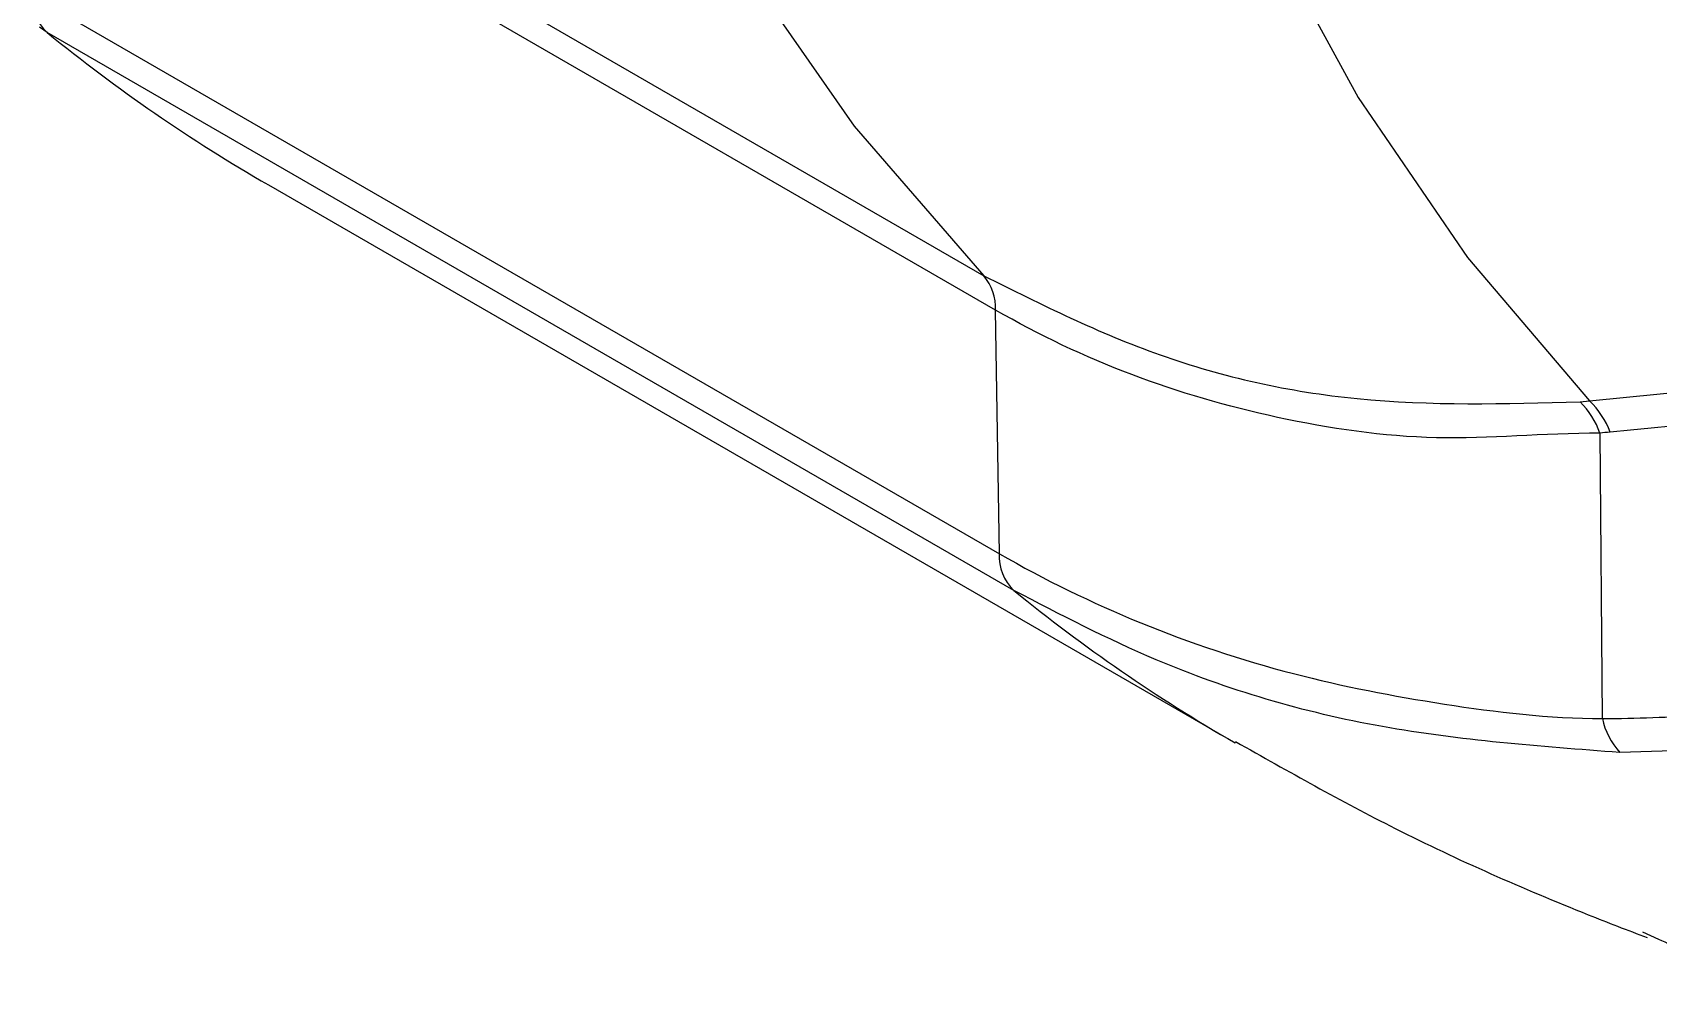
# Model space of a CAD drawing. Extents: x 7 to 113, y 1 to 87.
# Drawn here: x 16.548 to 17.681, y 64.953 to 65.63 of the extents above; entities that cross this region are included whole.
import ezdxf

# ---------------------------------------------------------------- set-up
doc = ezdxf.new("R2010")
doc.units = 0
doc.header["$MEASUREMENT"] = 0
doc.layers.add('OBJECT', color=7, linetype='CONTINUOUS')

msp = doc.modelspace()

# ---------------------------------------------------------------- linework, layer by layer
at = {"layer": 'OBJECT'}
for p, q in [((17.2189, 65.4362), (16.6202, 65.7818)), ((16.8067, 65.6933), (17.2107, 65.4601)), ((16.5476, 65.6553), (17.2215, 65.2663)), ((16.5577, 65.6297), (16.5524, 65.6334)), ((17.2316, 65.2407), (16.5577, 65.6297)), ((16.712, 65.5234), (17.3859, 65.1344)), ((17.6329, 65.3728), (18.4608, 65.4554)), ((17.2215, 65.2663), (17.2189, 65.4362)), ((17.6263, 65.3722), (17.6329, 65.3728)), ((17.6418, 65.1514), (17.6402, 65.3503)), ((17.7279, 65.13), (17.654, 65.1277)), ((17.6698, 65.0026), (17.6809, 64.9976))]:
    msp.add_line(p, q, dxfattribs=at)
at = {"layer": 'OBJECT', "flags": 128}
for points in [[(16.7649, 66.7864), (16.7714, 66.6023), (16.7891, 66.4257), (16.8178, 66.2573), (16.8574, 66.0978), (16.9077, 65.9481), (16.9685, 65.8089), (17.0395, 65.6807), (17.1203, 65.5643), (17.2107, 65.4601)], [(17.2132, 66.6369), (17.2194, 66.4621), (17.236, 66.2942), (17.263, 66.134), (17.3003, 65.9822), (17.3477, 65.8396), (17.4049, 65.7067), (17.4717, 65.5843), (17.5478, 65.4728), (17.6329, 65.3728)]]:
    msp.add_lwpolyline(points, dxfattribs=at)
at = {"layer": 'OBJECT'}
for centre, radius, start, end in [((16.5804, 65.6534), 0.0328, 176.702, 226.3597), ((17.3018, 66.5444), 1.1791, 230.8731, 239.9873), ((17.1843, 65.4376), 0.0346, 357.5778, 40.3881), ((17.5858, 65.3312), 0.0576, 19.4043, 45.3776), ((17.5927, 65.3309), 0.0581, 20.2232, 46.1808), ((17.2542, 65.2645), 0.0328, 176.702, 226.3597), ((17.9756, 66.1553), 1.179, 230.873, 239.9834), ((17.6903, 65.1614), 0.0495, 191.621, 222.8545)]:
    msp.add_arc(centre, radius, start, end, dxfattribs=at)
for points, knots in [([(17.2107, 65.4601), (17.2509, 65.44), (17.3324, 65.3994), (17.4732, 65.3681), (17.5741, 65.3708), (17.6263, 65.3722)], [0, 0, 0, 0, 0.3191048, 0.6474945, 1, 1, 1, 1]), ([(17.6402, 65.3503), (17.6402, 65.3503), (17.6002, 65.3503), (17.5263, 65.3425), (17.4156, 65.3588), (17.3127, 65.3885), (17.2492, 65.4187), (17.2189, 65.4362), (17.2189, 65.4362)], [0, 0, 0, 0, 0.0000044, 0.254675, 0.509348, 0.7546722, 0.9999955, 1, 1, 1, 1]), ([(18.4945, 65.4363), (18.3642, 65.423), (18.0817, 65.3942), (17.7993, 65.3661), (17.6472, 65.351)], [0, 0, 0, 0, 0.461524, 1, 1, 1, 1]), ([(17.6472, 65.351), (17.6448, 65.3509), (17.6424, 65.3508), (17.6402, 65.3503), (17.6402, 65.3503)], [0, 0, 0, 0, 0.99969, 1, 1, 1, 1]), ([(17.2215, 65.2663), (17.2215, 65.2663), (17.2529, 65.2482), (17.3188, 65.216), (17.4231, 65.1811), (17.5309, 65.1603), (17.6046, 65.1514), (17.6418, 65.1514), (17.6418, 65.1514)], [0, 0, 0, 0, 0.000005, 0.2589, 0.517796, 0.758901, 0.999996, 1, 1, 1, 1]), ([(17.654, 65.1277), (17.5981, 65.1319), (17.4847, 65.1404), (17.3439, 65.1822), (17.2641, 65.2238), (17.2316, 65.2407)], [0, 0, 0, 0, 0.3653922, 0.741453, 1, 1, 1, 1]), ([(17.6418, 65.1514), (17.6418, 65.1514), (17.6655, 65.1514), (17.6886, 65.1525), (17.7117, 65.1535)], [0, 0, 0, 0, 0.000029, 1, 1, 1, 1]), ([(17.3862, 65.1353), (17.423, 65.1145), (17.5026, 65.0696), (17.5998, 65.0269), (17.6593, 65.0039), (17.673, 64.9986)], [0, 0, 0, 0, 0.397831, 0.861449, 1, 1, 1, 1]), ([(17.6809, 64.9976), (17.6867, 64.9949), (17.7404, 64.9701), (17.8358, 64.9542), (17.9243, 64.9531), (17.9606, 64.9527)], [0, 0, 0, 0, 0.066661, 0.617348, 1, 1, 1, 1])]:
    msp.add_open_spline(points, degree=3, knots=knots, dxfattribs=at)

doc.saveas('drawing.dxf')
